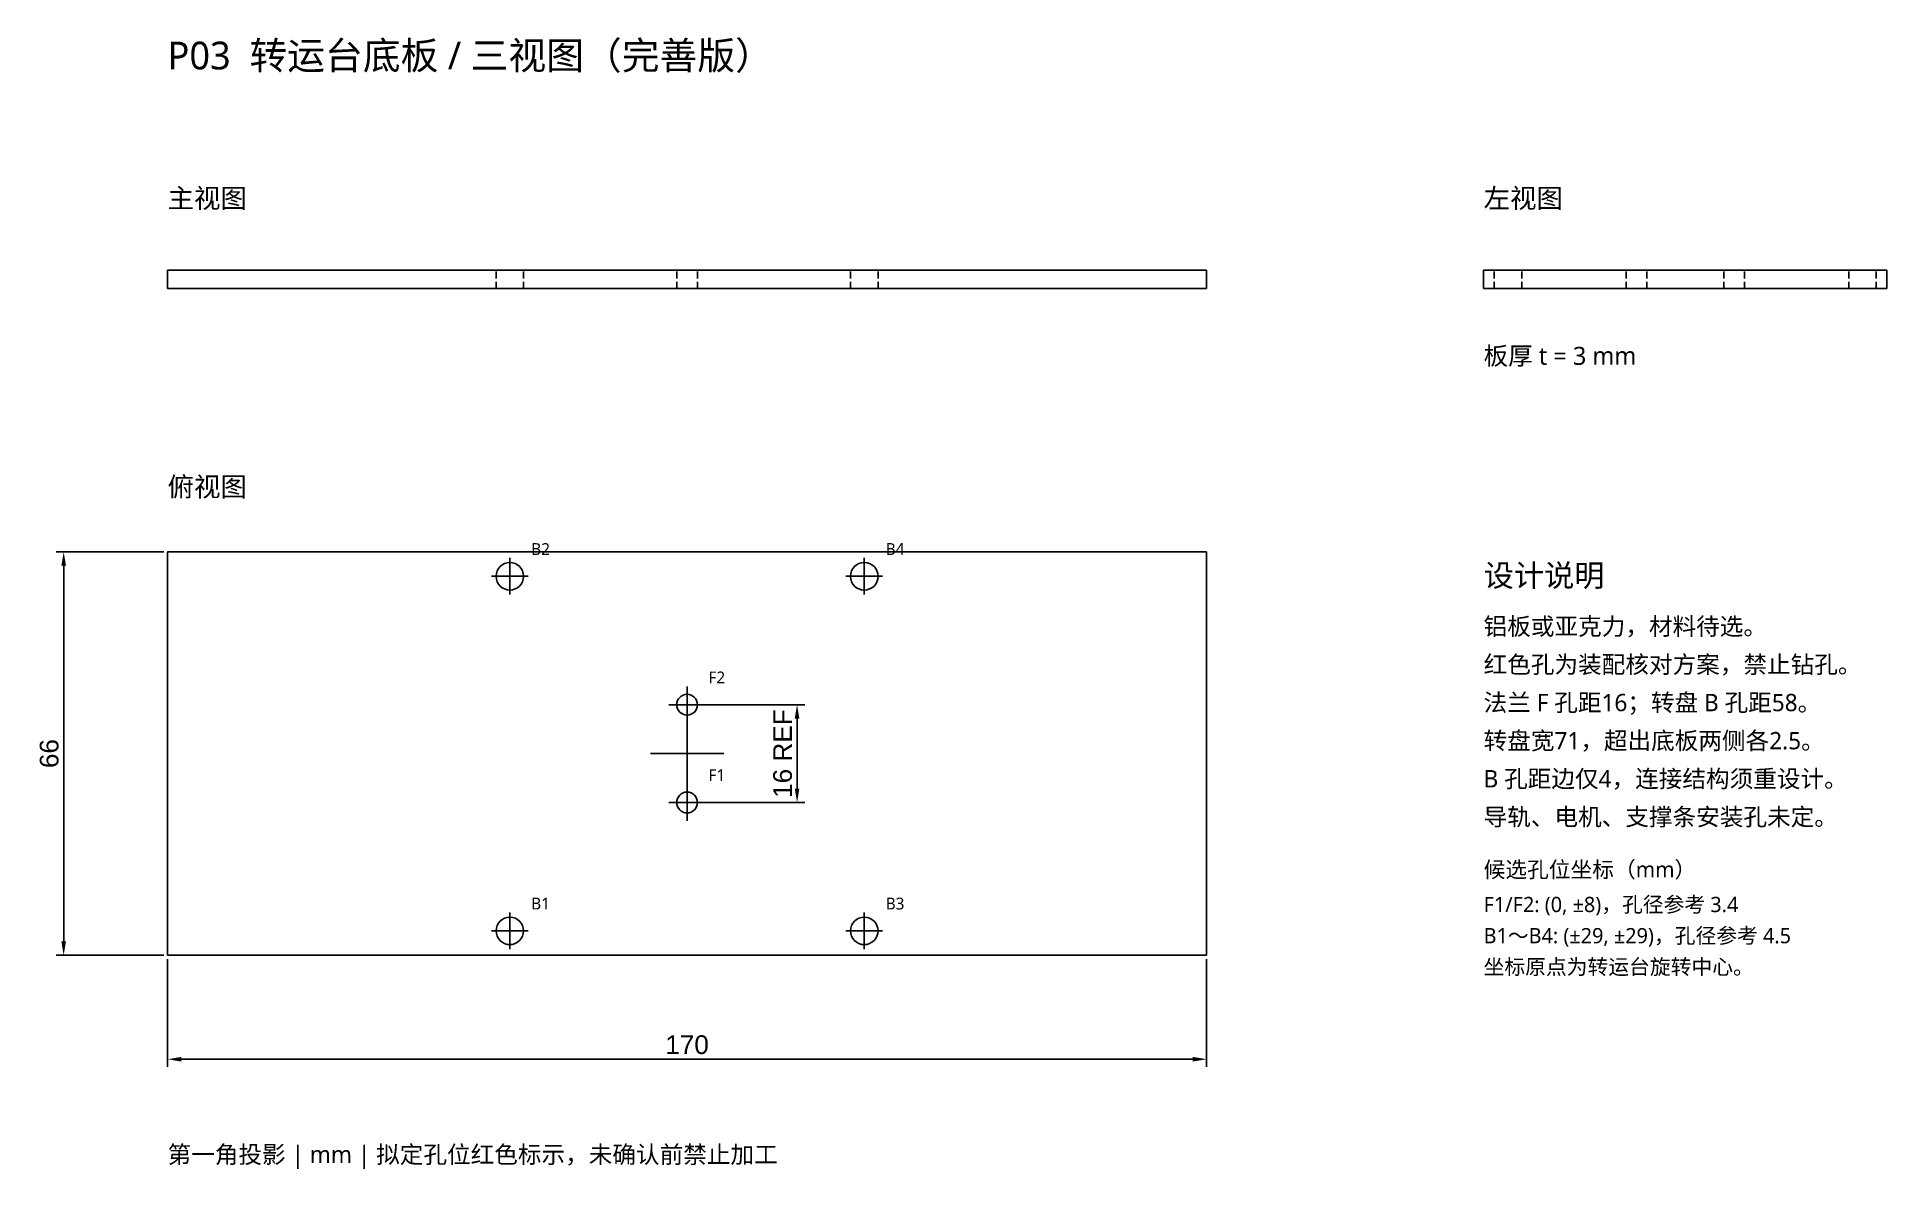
# Model space of a CAD drawing. Header units: millimetres. Extents: x 30 to 332, y 16 to 201.
import ezdxf

# ---------------------------------------------------------------- set-up
doc = ezdxf.new("R2010")
doc.units = ezdxf.units.MM
doc.linetypes.add('HIDDEN2', pattern=[4.7625, 3.175, -1.5875])
for name, color, linetype in [('CENTER', 4, 'Continuous'), ('DIMENSIONS', 3, 'Continuous'), ('NOTES', 7, 'Continuous'), ('OUTLINE', 7, 'Continuous'), ('PROPOSED_HIDDEN', 1, 'HIDDEN2'), ('PROPOSED_HOLES', 1, 'Continuous')]:
    doc.layers.add(name, color=color, linetype=linetype)
doc.styles.add('CN_NOTES', font='Microsoft YaHei.ttf')
doc.styles.get("Standard").update_dxf_attribs({"font": 'arial.ttf'})
doc.dimstyles.new('ISO-25', dxfattribs={"dimtxt": 2.5, "dimasz": 2.5, "dimexe": 1.25, "dimexo": 0.625, "dimtad": 1, "dimtxsty": 'Standard', "dimcen": 2.5, "dimadec": 0, "dimazin": 0, "dimtfac": 1, "dimtmove": 0, "dimatfit": 3, "dimfxl": 1, "dimarcsym": 0})

# ---------------------------------------------------------------- blocks, each defined once
blk = doc.blocks.new('*D1')
at = {"layer": 'Defpoints', "color": 0, "transparency": 16777216}
for p in [(51, 51), (221, 51), (221, 34)]:
    blk.add_point(p, dxfattribs=at)
at = {"layer": 'DIMENSIONS', "color": 0, "lineweight": -2, "transparency": 16777216}
for p, q in [((51, 50.38), (51, 32.75)), ((221, 50.38), (221, 32.75)), ((53.27, 34), (218.73, 34))]:
    blk.add_line(p, q, dxfattribs=at)
at = {"layer": 'DIMENSIONS', "color": 0, "transparency": 16777216}
for points in [[(53.27, 34.38), (53.27, 33.62), (51, 34)], [(218.73, 34.38), (218.73, 33.62), (221, 34)]]:
    blk.add_solid(points, dxfattribs=at)
at = {"layer": 'DIMENSIONS', "color": 0, "transparency": 16777216, "insert": (136, 36.36), "char_height": 3.06, "attachment_point": 5}
blk.add_mtext('170', dxfattribs=at)
blk = doc.blocks.new('*D2')
at = {"layer": 'Defpoints', "color": 0, "transparency": 16777216}
for p in [(34, 117), (51, 117), (51, 51)]:
    blk.add_point(p, dxfattribs=at)
at = {"layer": 'DIMENSIONS', "color": 0, "lineweight": -2, "transparency": 16777216}
for p, q in [((50.38, 117), (32.75, 117)), ((34, 53.27), (34, 114.73)), ((50.38, 51), (32.75, 51))]:
    blk.add_line(p, q, dxfattribs=at)
at = {"layer": 'DIMENSIONS', "color": 0, "transparency": 16777216}
for points in [[(33.62, 114.73), (34.38, 114.73), (34, 117)], [(33.62, 53.27), (34.38, 53.27), (34, 51)]]:
    blk.add_solid(points, dxfattribs=at)
at = {"layer": 'DIMENSIONS', "color": 0, "transparency": 16777216, "insert": (31.64, 84), "char_height": 3.06, "attachment_point": 5, "rotation": 90}
blk.add_mtext('66', dxfattribs=at)
blk = doc.blocks.new('*D3')
at = {"layer": 'Defpoints', "color": 0, "transparency": 16777216}
for p in [(136, 92), (154, 92), (136, 76)]:
    blk.add_point(p, dxfattribs=at)
at = {"layer": 'DIMENSIONS', "color": 0, "lineweight": -2, "transparency": 16777216}
for p, q in [((136.62, 92), (155.25, 92)), ((154, 78.27), (154, 89.73)), ((136.62, 76), (155.25, 76))]:
    blk.add_line(p, q, dxfattribs=at)
at = {"layer": 'DIMENSIONS', "color": 0, "transparency": 16777216}
for points in [[(153.62, 89.73), (154.38, 89.73), (154, 92)], [(153.62, 78.27), (154.38, 78.27), (154, 76)]]:
    blk.add_solid(points, dxfattribs=at)
at = {"layer": 'DIMENSIONS', "color": 0, "transparency": 16777216, "insert": (151.64, 84), "char_height": 3.06, "attachment_point": 5, "rotation": 90}
blk.add_mtext('16 REF', dxfattribs=at)

msp = doc.modelspace()

# ---------------------------------------------------------------- linework, layer by layer
at = {"layer": 'CENTER'}
for p, q in [((107, 110), (107, 116)), ((165, 110), (165, 116)), ((104, 113), (110, 113)), ((162, 113), (168, 113)), ((136, 89), (136, 95)), ((133, 92), (139, 92)), ((136, 78), (136, 90)), ((130, 84), (142, 84)), ((136, 73), (136, 79)), ((133, 76), (139, 76)), ((107, 52), (107, 58)), ((165, 52), (165, 58)), ((104, 55), (110, 55)), ((162, 55), (168, 55))]:
    msp.add_line(p, q, dxfattribs=at)
at = {"layer": 'OUTLINE'}
for p, q in [((221, 163.07), (51, 163.07)), ((51, 163.07), (51, 160.07)), ((221, 160.07), (221, 163.07)), ((332.33, 163.07), (266.33, 163.07)), ((266.33, 163.07), (266.33, 160.07)), ((332.33, 160.07), (332.33, 163.07)), ((51, 160.07), (221, 160.07)), ((266.33, 160.07), (332.33, 160.07)), ((221, 117), (51, 117)), ((51, 117), (51, 51)), ((221, 51), (221, 117)), ((51, 51), (221, 51))]:
    msp.add_line(p, q, dxfattribs=at)
at = {"layer": 'PROPOSED_HIDDEN', "ltscale": 0.35}
for p, q in [((104.75, 160.07), (104.75, 163.07)), ((104.75, 160.07), (104.75, 163.07)), ((109.25, 160.07), (109.25, 163.07)), ((109.25, 160.07), (109.25, 163.07)), ((134.3, 160.07), (134.3, 163.07)), ((134.3, 160.07), (134.3, 163.07)), ((137.7, 160.07), (137.7, 163.07)), ((137.7, 160.07), (137.7, 163.07)), ((162.75, 160.07), (162.75, 163.07)), ((162.75, 160.07), (162.75, 163.07)), ((167.25, 160.07), (167.25, 163.07)), ((167.25, 160.07), (167.25, 163.07)), ((268.08, 160.07), (268.08, 163.07)), ((268.08, 160.07), (268.08, 163.07)), ((272.58, 160.07), (272.58, 163.07)), ((272.58, 160.07), (272.58, 163.07)), ((289.63, 160.07), (289.63, 163.07)), ((293.03, 160.07), (293.03, 163.07)), ((305.63, 160.07), (305.63, 163.07)), ((309.03, 160.07), (309.03, 163.07)), ((326.08, 160.07), (326.08, 163.07)), ((326.08, 160.07), (326.08, 163.07)), ((330.58, 160.07), (330.58, 163.07)), ((330.58, 160.07), (330.58, 163.07))]:
    msp.add_line(p, q, dxfattribs=at)
at = {"layer": 'PROPOSED_HOLES'}
for centre, radius in [((107, 113), 2.25), ((165, 113), 2.25), ((136, 92), 1.7), ((136, 76), 1.7), ((107, 55), 2.25), ((165, 55), 2.25)]:
    msp.add_circle(centre, radius, dxfattribs=at)

# ---------------------------------------------------------------- texts
at = {"layer": 'NOTES', "style": 'CN_NOTES'}
for s, height, p in [('P03  转运台底板 / 三视图（完善版）', 4.5333, (51, 195.93)), ('主视图', 3.173, (51, 173.27)), ('左视图', 3.173, (266.33, 173.27)), ('板厚 t = 3 mm', 2.9467, (266.33, 147.6)), ('俯视图', 3.173, (51, 126.07)), ('设计说明', 3.627, (266.33, 111.33)), ('铝板或亚克力，材料待选。', 2.8333, (266.33, 103.4)), ('红色孔为装配核对方案，禁止钻孔。', 2.8333, (266.33, 97.17)), ('法兰 F 孔距16；转盘 B 孔距58。', 2.8333, (266.33, 90.93)), ('转盘宽71，超出底板两侧各2.5。', 2.8333, (266.33, 84.7)), ('B 孔距边仅4，连接结构须重设计。', 2.8333, (266.33, 78.47)), ('导轨、电机、支撑条安装孔未定。', 2.8333, (266.33, 72.23)), ('候选孔位坐标（mm）', 2.607, (266.33, 63.73)), ('第一角投影 | mm | 拟定孔位红色标示，未确认前禁止加工', 2.8333, (51, 17))]:
    msp.add_text(s, height=height, dxfattribs=at).set_placement(p)
at = {"layer": 'PROPOSED_HOLES', "style": 'CN_NOTES'}
for s, height, p in [('B2', 1.927, (110.5, 116.5)), ('B4', 1.927, (168.5, 116.5)), ('F2', 1.927, (139.5, 95.5)), ('F1', 1.927, (139.5, 79.5)), ('F1/F2: (0, ±8)，孔径参考 3.4', 2.4933, (266.33, 58.07)), ('B1', 1.927, (110.5, 58.5)), ('B3', 1.927, (168.5, 58.5)), ('B1～B4: (±29, ±29)，孔径参考 4.5', 2.4933, (266.33, 52.97)), ('坐标原点为转运台旋转中心。', 2.4933, (266.33, 47.87))]:
    msp.add_text(s, height=height, dxfattribs=at).set_placement(p)

# ---------------------------------------------------------------- dimensions: what is measured, and where the dimension line sits
at = {"layer": 'DIMENSIONS'}
dim = msp.add_linear_dim(base=(34, 117), p1=(51, 51), p2=(51, 117), angle=90, dimstyle='ISO-25', override={"dimtxt": 3.06, "dimasz": 2.266667, "dimgap": 0.793333, "dimdec": 0, "dimlfac": 1}, dxfattribs=at)
dim.commit()
dim.dimension.update_dxf_attribs({"geometry": '*D2', "text_midpoint": (31.64, 84)})
dim = msp.add_linear_dim(base=(154, 92), p1=(136, 76), p2=(136, 92), angle=90, text='<> REF', dimstyle='ISO-25', override={"dimtxt": 3.06, "dimasz": 2.266667, "dimgap": 0.793333, "dimdec": 0, "dimlfac": 1}, dxfattribs=at)
dim.commit()
dim.dimension.update_dxf_attribs({"geometry": '*D3', "text_midpoint": (151.64, 84)})
dim = msp.add_linear_dim(base=(221, 34), p1=(51, 51), p2=(221, 51), dimstyle='ISO-25', override={"dimtxt": 3.06, "dimasz": 2.266667, "dimgap": 0.793333, "dimdec": 0, "dimlfac": 1}, dxfattribs=at)
dim.commit()
dim.dimension.update_dxf_attribs({"geometry": '*D1', "text_midpoint": (136, 36.36)})

doc.saveas('drawing.dxf')
